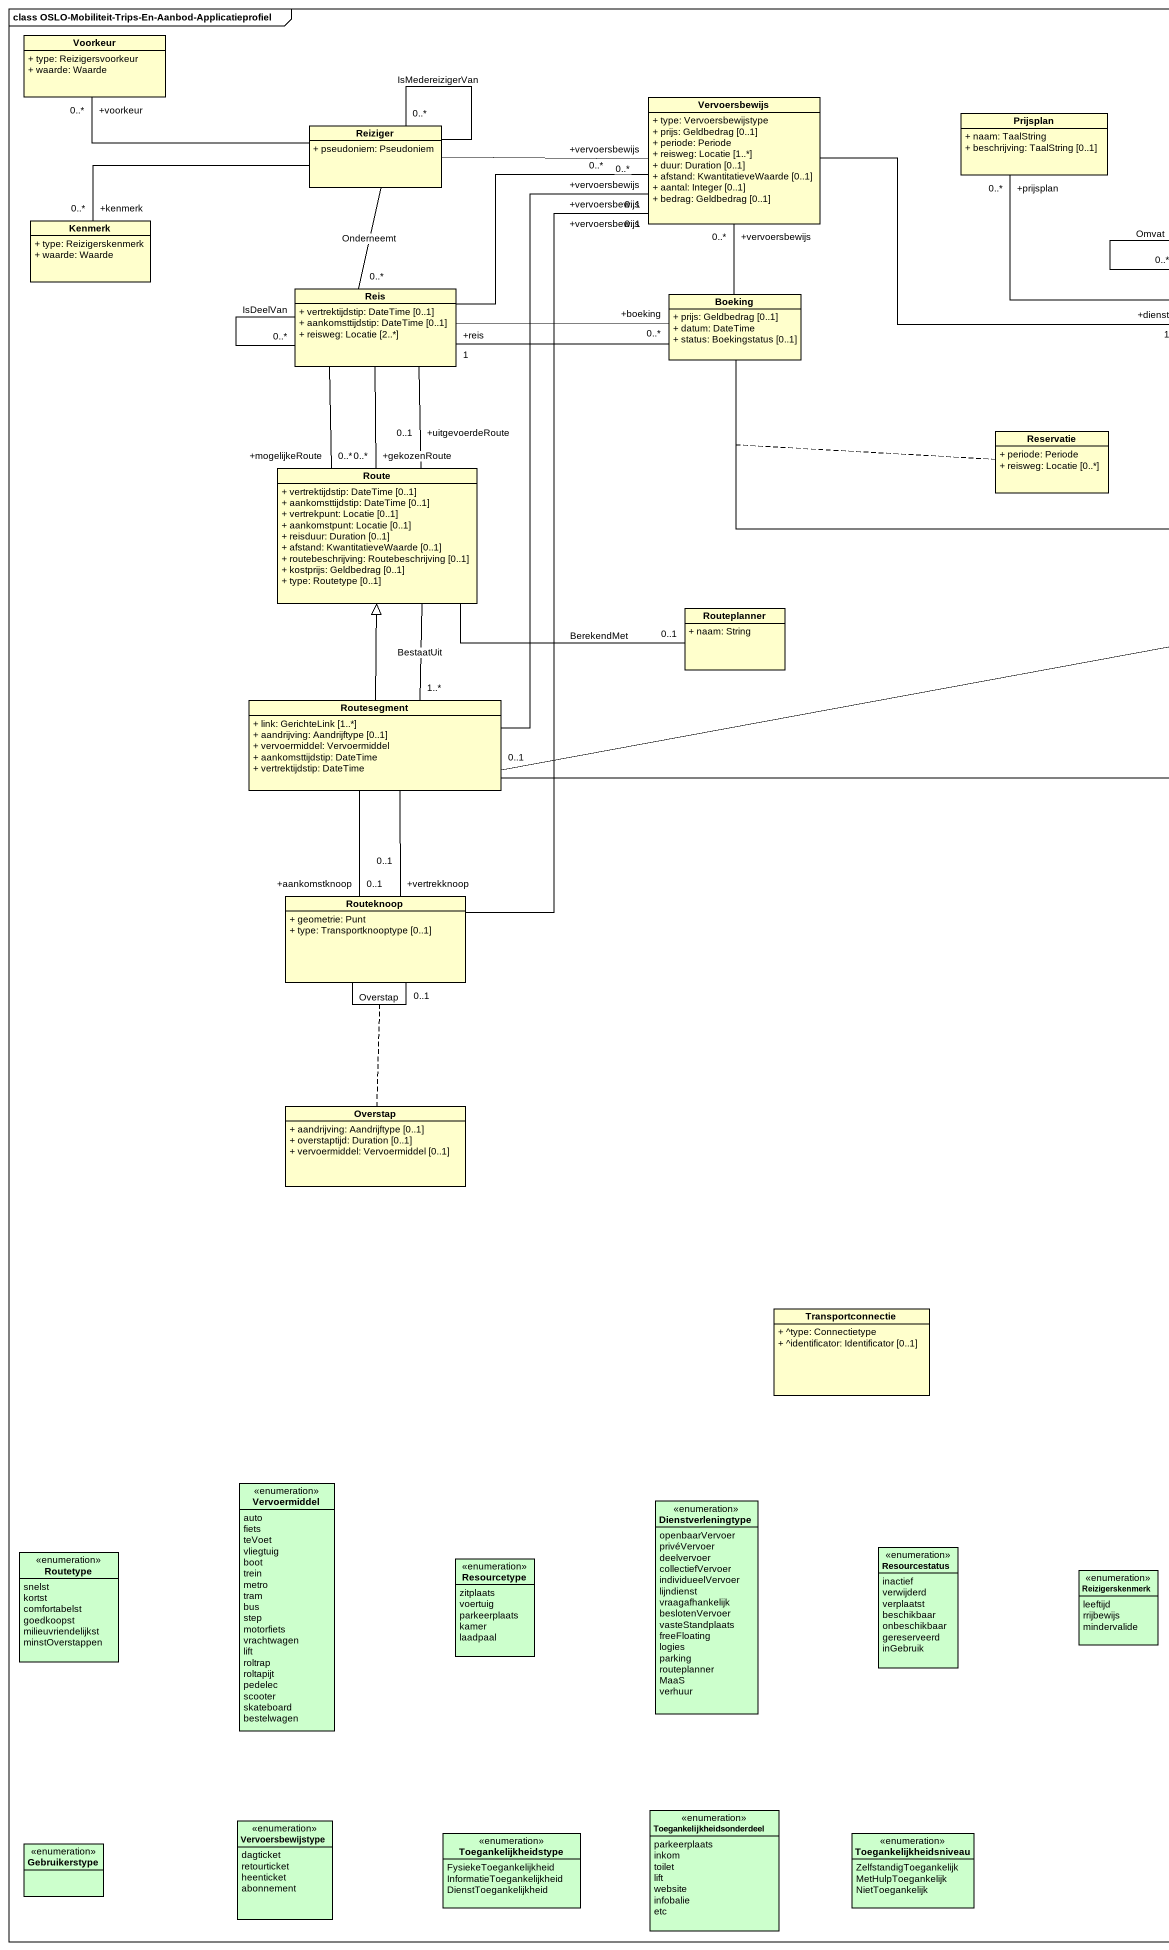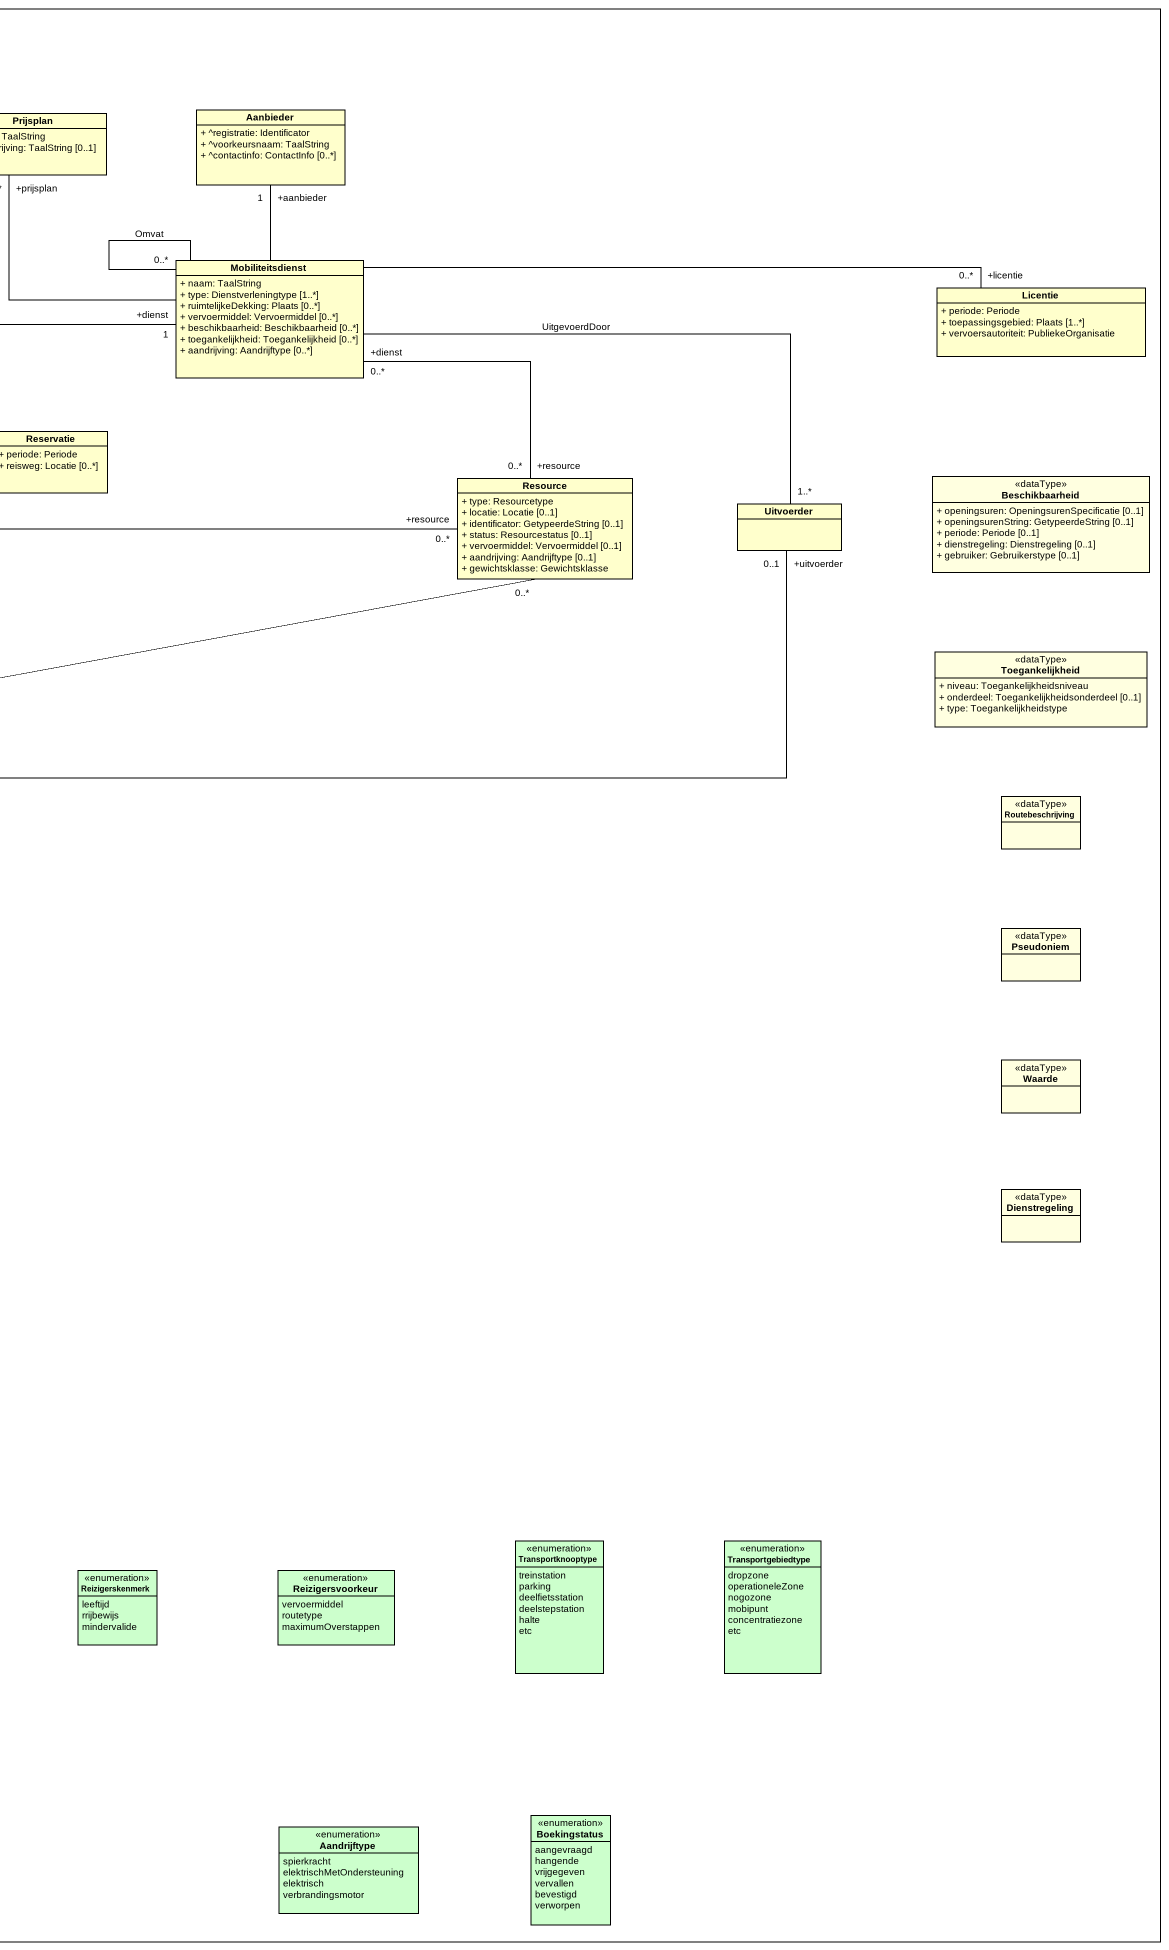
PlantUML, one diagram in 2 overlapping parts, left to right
@startuml
mainframe class OSLO-Mobiliteit-Trips-En-Aanbod-Applicatieprofiel
hide circle
hide empty members
skinparam classAttributeIconSize 0
class Voorkeur {
  + type: Reizigersvoorkeur
  + waarde: Waarde
}
class Vervoersbewijs {
  + type: Vervoersbewijstype
  + prijs: Geldbedrag [0..1]
  + periode: Periode
  + reisweg: Locatie [1..*]
  + duur: Duration [0..1]
  + afstand: KwantitatieveWaarde [0..1]
  + aantal: Integer [0..1]
  + bedrag: Geldbedrag [0..1]
}
class Prijsplan {
  + naam: TaalString
  + beschrijving: TaalString [0..1]
}
class Aanbieder {
  + ^registratie: Identificator
  + ^voorkeursnaam: TaalString
  + ^contactinfo: ContactInfo [0..*]
}
class Reiziger {
  + pseudoniem: Pseudoniem
}
class Kenmerk {
  + type: Reizigerskenmerk
  + waarde: Waarde
}
class Mobiliteitsdienst {
  + naam: TaalString
  + type: Dienstverleningtype [1..*]
  + ruimtelijkeDekking: Plaats [0..*]
  + vervoermiddel: Vervoermiddel [0..*]
  + beschikbaarheid: Beschikbaarheid [0..*]
  + toegankelijkheid: Toegankelijkheid [0..*]
  + aandrijving: Aandrijftype [0..*]
}
class Reis {
  + vertrektijdstip: DateTime [0..1]
  + aankomsttijdstip: DateTime [0..1]
  + reisweg: Locatie [2..*]
}
class Boeking {
  + prijs: Geldbedrag [0..1]
  + datum: DateTime
  + status: Boekingstatus [0..1]
}
class Licentie {
  + periode: Periode
  + toepassingsgebied: Plaats [1..*]
  + vervoersautoriteit: PubliekeOrganisatie
}
class Reservatie {
  + periode: Periode
  + reisweg: Locatie [0..*]
}
class Route {
  + vertrektijdstip: DateTime [0..1]
  + aankomsttijdstip: DateTime [0..1]
  + vertrekpunt: Locatie [0..1]
  + aankomstpunt: Locatie [0..1]
  + reisduur: Duration [0..1]
  + afstand: KwantitatieveWaarde [0..1]
  + routebeschrijving: Routebeschrijving [0..1]
  + kostprijs: Geldbedrag [0..1]
  + type: Routetype [0..1]
}
class Resource {
  + type: Resourcetype
  + locatie: Locatie [0..1]
  + identificator: GetypeerdeString [0..1]
  + status: Resourcestatus [0..1]
  + vervoermiddel: Vervoermiddel [0..1]
  + aandrijving: Aandrijftype [0..1]
  + gewichtsklasse: Gewichtsklasse
}
class Uitvoerder
class Beschikbaarheid <<dataType>> #FFFFE0 {
  + openingsuren: OpeningsurenSpecificatie [0..1]
  + openingsurenString: GetypeerdeString [0..1]
  + periode: Periode [0..1]
  + dienstregeling: Dienstregeling [0..1]
  + gebruiker: Gebruikerstype [0..1]
}
class Routeplanner {
  + naam: String
}
class Toegankelijkheid <<dataType>> #FFFFE0 {
  + niveau: Toegankelijkheidsniveau
  + onderdeel: Toegankelijkheidsonderdeel [0..1]
  + type: Toegankelijkheidstype
}
class Routesegment {
  + link: GerichteLink [1..*]
  + aandrijving: Aandrijftype [0..1]
  + vervoermiddel: Vervoermiddel
  + aankomsttijdstip: DateTime
  + vertrektijdstip: DateTime
}
class Routebeschrijving <<dataType>> #FFFFE0
class Routeknoop {
  + geometrie: Punt
  + type: Transportknooptype [0..1]
}
class Pseudoniem <<dataType>> #FFFFE0
class Waarde <<dataType>> #FFFFE0
class Overstap {
  + aandrijving: Aandrijftype [0..1]
  + overstaptijd: Duration [0..1]
  + vervoermiddel: Vervoermiddel [0..1]
}
class Dienstregeling <<dataType>> #FFFFE0
class Transportconnectie {
  + ^type: Connectietype
  + ^identificator: Identificator [0..1]
}
enum Vervoermiddel #CCFFCC {
  auto
  fiets
  teVoet
  vliegtuig
  boot
  trein
  metro
  tram
  bus
  step
  motorfiets
  vrachtwagen
  lift
  roltrap
  roltapijt
  pedelec
  scooter
  skateboard
  bestelwagen
}
enum Dienstverleningtype #CCFFCC {
  openbaarVervoer
  privéVervoer
  deelvervoer
  collectiefVervoer
  individueelVervoer
  lijndienst
  vraagafhankelijk
  beslotenVervoer
  vasteStandplaats
  freeFloating
  logies
  parking
  routeplanner
  MaaS
  verhuur
}
enum Resourcestatus #CCFFCC {
  inactief
  verwijderd
  verplaatst
  beschikbaar
  onbeschikbaar
  gereserveerd
  inGebruik
}
enum Transportknooptype #CCFFCC {
  treinstation
  parking
  deelfietsstation
  deelstepstation
  halte
  etc
}
enum Transportgebiedtype #CCFFCC {
  dropzone
  operationeleZone
  nogozone
  mobipunt
  concentratiezone
  etc
}
enum Routetype #CCFFCC {
  snelst
  kortst
  comfortabelst
  goedkoopst
  milieuvriendelijkst
  minstOverstappen
}
enum Resourcetype #CCFFCC {
  zitplaats
  voertuig
  parkeerplaats
  kamer
  laadpaal
}
enum Reizigerskenmerk #CCFFCC {
  leeftijd
  rrijbewijs
  mindervalide
}
enum Reizigersvoorkeur #CCFFCC {
  vervoermiddel
  routetype
  maximumOverstappen
}
enum Vervoersbewijstype #CCFFCC {
  dagticket
  retourticket
  heenticket
  abonnement
}
enum Toegankelijkheidsonderdeel #CCFFCC {
  parkeerplaats
  inkom
  toilet
  lift
  website
  infobalie
  etc
}
enum Aandrijftype #CCFFCC {
  spierkracht
  elektrischMetOndersteuning
  elektrisch
  verbrandingsmotor
}
enum Boekingstatus #CCFFCC {
  aangevraagd
  hangende
  vrijgegeven
  vervallen
  bevestigd
  verworpen
}
enum Gebruikerstype #CCFFCC
enum Toegankelijkheidstype #CCFFCC {
  FysiekeToegankelijkheid
  InformatieToegankelijkheid
  DienstToegankelijkheid
}
enum Toegankelijkheidsniveau #CCFFCC {
  ZelfstandigToegankelijk
  MetHulpToegankelijk
  NietToegankelijk
}
Vervoersbewijs -right- "+dienst\n1" Mobiliteitsdienst
Aanbieder "+aanbieder\n1" -- Mobiliteitsdienst
Reiziger -left- "+voorkeur\n0..*" Voorkeur
Reiziger -right- "+vervoersbewijs\n0..*" Vervoersbewijs
Reiziger -- "0..*" Reiziger : IsMedereizigerVan
Reiziger -left- "+kenmerk\n0..*" Kenmerk
Reiziger -- "0..*" Reis : Onderneemt
Mobiliteitsdienst -up- "+prijsplan\n0..*" Prijsplan
Mobiliteitsdienst -- "0..*" Mobiliteitsdienst : Omvat
Mobiliteitsdienst -right- "+licentie\n0..*" Licentie
Mobiliteitsdienst "+dienst\n0..*" -- "+resource\n0..*" Resource
Mobiliteitsdienst -right- "1..*" Uitvoerder : UitgevoerdDoor
Reis -right- "+vervoersbewijs\n0..*" Vervoersbewijs
Reis -- "0..*" Reis : IsDeelVan
Reis -right- "+boeking\n0..*" Boeking
Reis -- "+gekozenRoute\n0..*" Route
Reis -- "+uitgevoerdeRoute\n0..1" Route
Reis -- "+mogelijkeRoute\n0..*" Route
Boeking -up- "+vervoersbewijs\n0..*" Vervoersbewijs
Boeking -left- "+reis\n1" Reis
Boeking -right- "+resource\n0..*" Resource
(Boeking, Resource) .. Reservatie
Route -right- "0..1" Routeplanner : BerekendMet
Route -- "1..*" Routesegment : BestaatUit
Resource "0..*" -left- "0..1" Routesegment
Routesegment -up- "+vervoersbewijs\n0..1" Vervoersbewijs
Routesegment -up-|> Route
Routesegment -right- "+uitvoerder\n0..1" Uitvoerder
Routesegment -- "+aankomstknoop\n0..1" Routeknoop
Routesegment -- "+vertrekknoop\n0..1" Routeknoop
Routeknoop -up- "+vervoersbewijs\n0..1" Vervoersbewijs
Routeknoop -- "0..1" Routeknoop : Overstap
(Routeknoop, Routeknoop) .. Overstap
@enduml
